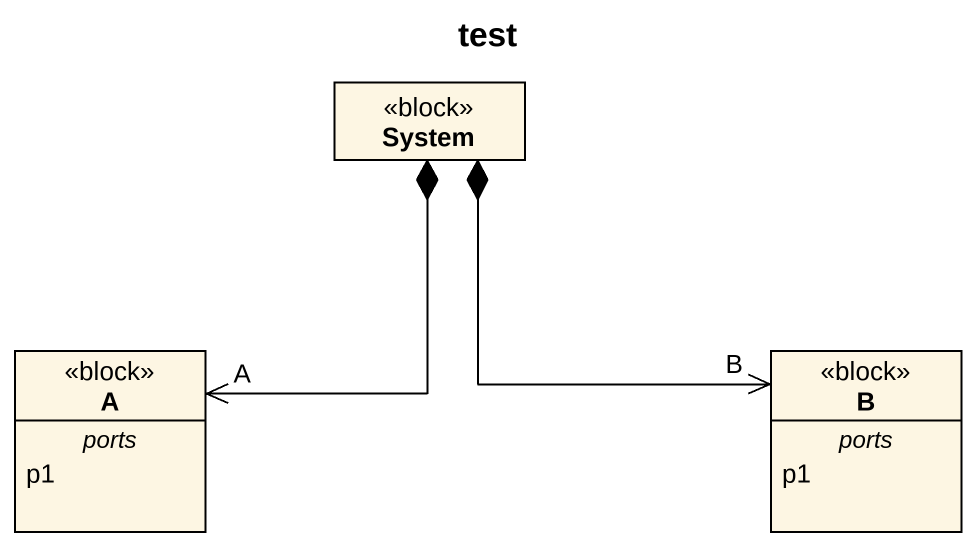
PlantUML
@startuml
title test
hide circle
hide empty members
class System <<block>>
class A <<block>> {
  -- ports --
  p1
}
class B <<block>> {
  -- ports --
  p1
}
System *--> "A" A
System *--> "B" B
@enduml
